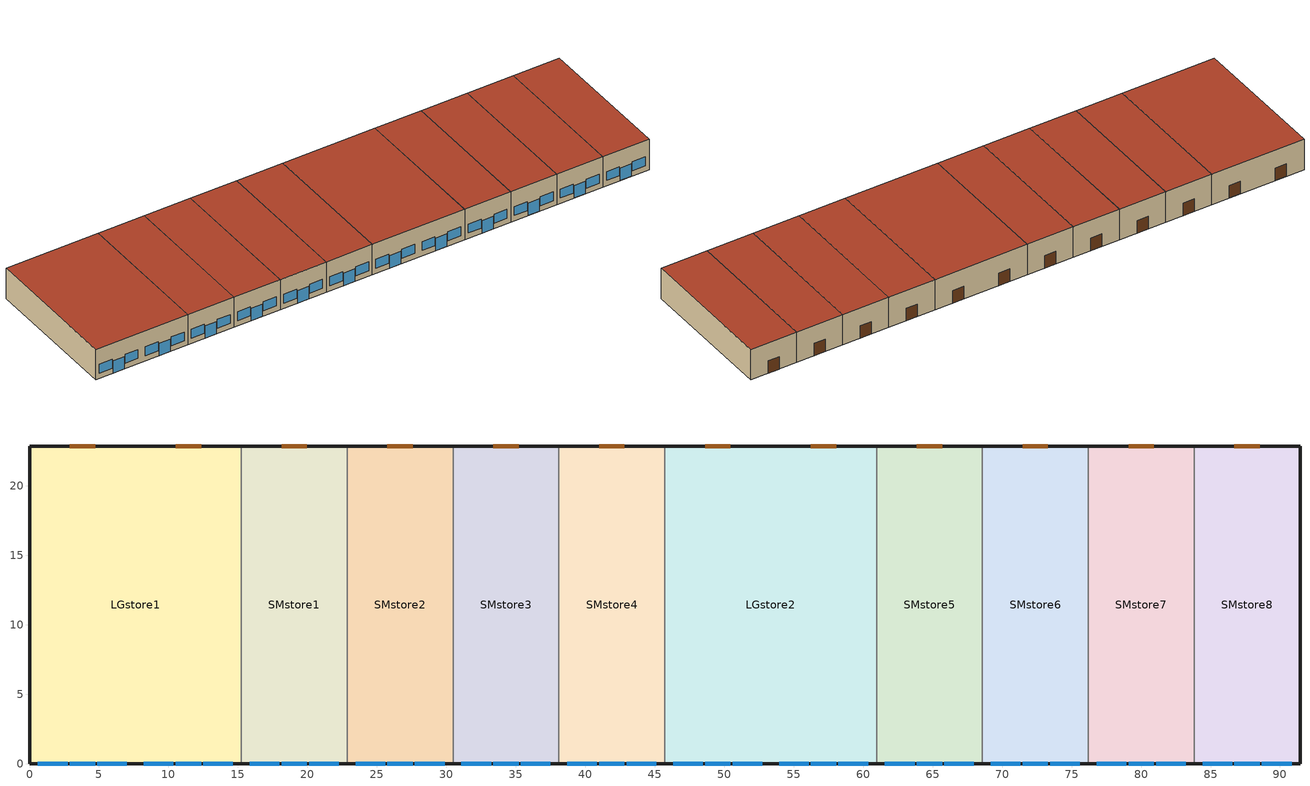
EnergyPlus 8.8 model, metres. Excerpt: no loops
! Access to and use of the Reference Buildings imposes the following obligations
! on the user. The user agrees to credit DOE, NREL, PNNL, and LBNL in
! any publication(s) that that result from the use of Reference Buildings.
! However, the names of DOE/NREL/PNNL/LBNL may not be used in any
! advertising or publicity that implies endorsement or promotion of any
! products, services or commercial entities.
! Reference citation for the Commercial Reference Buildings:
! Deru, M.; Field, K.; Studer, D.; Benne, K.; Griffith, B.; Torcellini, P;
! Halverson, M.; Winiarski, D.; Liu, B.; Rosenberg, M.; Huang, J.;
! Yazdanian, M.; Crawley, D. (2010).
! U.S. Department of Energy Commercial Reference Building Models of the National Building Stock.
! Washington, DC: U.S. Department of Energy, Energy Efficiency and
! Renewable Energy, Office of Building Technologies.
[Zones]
LGstore1
 floor ground (ext-slab): 0,22.86 15.24,22.86 15.24,0 0,0 z0
 wall outside (Steel Frame Non-res Ext Wall): 15.24,22.86 0,22.86 0,0 15.24,0 z0:5.18
 wall to SMstore1 (int-walls): 15.24,0 15.24,22.86 z0:5.18
 window (Window Non-res Fixed): 2.9,0 4.73,0 / 10.52,0 12.35,0 z0:2.13; 0.61,0 2.74,0 / 4.88,0 7.01,0 / 8.23,0 10.36,0 / 12.5,0 14.63,0 z0.91:2.43
 door (Swinging Door Non-res): 4.73,22.86 2.9,22.86 / 12.35,22.86 10.52,22.86 z0:2.13
 roof outside (IEAD Non-res Roof): 15.24,22.86 0,22.86 0,0 15.24,0 z5.18
LGstore2
 floor ground (ext-slab): 45.72,22.86 60.96,22.86 60.96,0 45.72,0 z0
 wall outside (Steel Frame Non-res Ext Wall): 45.72,0 60.96,0 / 60.96,22.86 45.72,22.86 z0:5.18
 wall to SMstore4 (int-walls): 45.72,22.86 45.72,0 z0:5.18
 wall to SMstore5 (int-walls): 60.96,0 60.96,22.86 z0:5.18
 window (Window Non-res Fixed): 48.62,0 50.44,0 / 56.24,0 58.06,0 z0:2.13; 46.33,0 48.46,0 / 50.6,0 52.73,0 / 53.95,0 56.08,0 / 58.22,0 60.35,0 z0.91:2.43
 door (Swinging Door Non-res): 50.44,22.86 48.62,22.86 / 58.06,22.86 56.24,22.86 z0:2.13
 roof outside (IEAD Non-res Roof): 60.96,22.86 45.72,22.86 45.72,0 60.96,0 z5.18
SMstore1
 floor ground (ext-slab): 15.24,22.86 22.86,22.86 22.86,0 15.24,0 z0
 wall outside (Steel Frame Non-res Ext Wall): 15.24,0 22.86,0 / 22.86,22.86 15.24,22.86 z0:5.18
 wall to SMstore2 (int-walls): 22.86,0 22.86,22.86 z0:5.18
 window (Window Non-res Fixed): 18.14,0 19.97,0 z0:2.13; 15.85,0 17.98,0 / 20.12,0 22.25,0 z0.91:2.43
 door (Swinging Door Non-res): 19.97,22.86 18.14,22.86 z0:2.13
 roof outside (IEAD Non-res Roof): 22.86,22.86 15.24,22.86 15.24,0 22.86,0 z5.18
SMstore2
 floor ground (ext-slab): 22.86,22.86 30.48,22.86 30.48,0 22.86,0 z0
 wall outside (Steel Frame Non-res Ext Wall): 22.86,0 30.48,0 / 30.48,22.86 22.86,22.86 z0:5.18
 wall to SMstore3 (int-walls): 30.48,0 30.48,22.86 z0:5.18
 window (Window Non-res Fixed): 25.76,0 27.58,0 z0:2.13; 23.47,0 25.6,0 / 27.74,0 29.87,0 z0.91:2.43
 door (Swinging Door Non-res): 27.58,22.86 25.76,22.86 z0:2.13
 roof outside (IEAD Non-res Roof): 30.48,22.86 22.86,22.86 22.86,0 30.48,0 z5.18
SMstore3
 floor ground (ext-slab): 30.48,22.86 38.1,22.86 38.1,0 30.48,0 z0
 wall outside (Steel Frame Non-res Ext Wall): 30.48,0 38.1,0 / 38.1,22.86 30.48,22.86 z0:5.18
 wall to SMstore4 (int-walls): 38.1,0 38.1,22.86 z0:5.18
 window (Window Non-res Fixed): 33.38,0 35.2,0 z0:2.13; 31.09,0 33.22,0 / 35.36,0 37.49,0 z0.91:2.43
 door (Swinging Door Non-res): 35.2,22.86 33.38,22.86 z0:2.13
 roof outside (IEAD Non-res Roof): 38.1,22.86 30.48,22.86 30.48,0 38.1,0 z5.18
SMstore4
 floor ground (ext-slab): 38.1,22.86 45.72,22.86 45.72,0 38.1,0 z0
 wall outside (Steel Frame Non-res Ext Wall): 38.1,0 45.72,0 / 45.72,22.86 38.1,22.86 z0:5.18
 window (Window Non-res Fixed): 41,0 42.82,0 z0:2.13; 38.71,0 40.84,0 / 42.98,0 45.11,0 z0.91:2.43
 door (Swinging Door Non-res): 42.82,22.86 41,22.86 z0:2.13
 roof outside (IEAD Non-res Roof): 45.72,22.86 38.1,22.86 38.1,0 45.72,0 z5.18
SMstore5
 floor ground (ext-slab): 60.96,22.86 68.58,22.86 68.58,0 60.96,0 z0
 wall outside (Steel Frame Non-res Ext Wall): 60.96,0 68.58,0 / 68.58,22.86 60.96,22.86 z0:5.18
 wall to SMstore6 (int-walls): 68.58,0 68.58,22.86 z0:5.18
 window (Window Non-res Fixed): 63.86,0 65.68,0 z0:2.13; 61.57,0 63.7,0 / 65.84,0 67.97,0 z0.91:2.43
 door (Swinging Door Non-res): 65.68,22.86 63.86,22.86 z0:2.13
 roof outside (IEAD Non-res Roof): 68.58,22.86 60.96,22.86 60.96,0 68.58,0 z5.18
SMstore6
 floor ground (ext-slab): 68.58,22.86 76.2,22.86 76.2,0 68.58,0 z0
 wall outside (Steel Frame Non-res Ext Wall): 68.58,0 76.2,0 / 76.2,22.86 68.58,22.86 z0:5.18
 wall to SMstore7 (int-walls): 76.2,0 76.2,22.86 z0:5.18
 window (Window Non-res Fixed): 71.48,0 73.3,0 z0:2.13; 69.19,0 71.32,0 / 73.46,0 75.59,0 z0.91:2.43
 door (Swinging Door Non-res): 73.3,22.86 71.48,22.86 z0:2.13
 roof outside (IEAD Non-res Roof): 76.2,22.86 68.58,22.86 68.58,0 76.2,0 z5.18
SMstore7
 floor ground (ext-slab): 76.2,22.86 83.82,22.86 83.82,0 76.2,0 z0
 wall outside (Steel Frame Non-res Ext Wall): 76.2,0 83.82,0 / 83.82,22.86 76.2,22.86 z0:5.18
 wall to SMstore8 (int-walls): 83.82,0 83.82,22.86 z0:5.18
 window (Window Non-res Fixed): 79.1,0 80.92,0 z0:2.13; 76.81,0 78.94,0 / 81.08,0 83.21,0 z0.91:2.43
 door (Swinging Door Non-res): 80.92,22.86 79.1,22.86 z0:2.13
 roof outside (IEAD Non-res Roof): 83.82,22.86 76.2,22.86 76.2,0 83.82,0 z5.18
SMstore8
 floor ground (ext-slab): 83.82,22.86 91.44,22.86 91.44,0 83.82,0 z0
 wall outside (Steel Frame Non-res Ext Wall): 83.82,0 91.44,0 91.44,22.86 83.82,22.86 z0:5.18
 window (Window Non-res Fixed): 86.72,0 88.54,0 z0:2.13; 84.43,0 86.56,0 / 88.7,0 90.83,0 z0.91:2.43
 door (Swinging Door Non-res): 88.54,22.86 86.72,22.86 z0:2.13
 roof outside (IEAD Non-res Roof): 91.44,22.86 83.82,22.86 83.82,0 91.44,0 z5.18
[Building]
Ref Bldg Strip Mall New2004_v1.3_5.0: North Axis {deg}=0; Terrain=City; Loads Convergence Tolerance Value=0.04; Temperature Convergence Tolerance Value {deltaC}=0.2; Solar Distribution=FullInteriorAndExterior; Maximum Number of Warmup Days=25; Minimum Number of Warmup Days=6
[Site:Location]
USA MD-BALTIMORE: Latitude {deg}=39.17; Longitude {deg}=-76.67; Time Zone {hr}=-5; Elevation {m}=47
[SizingPeriod:DesignDay] Day of Month=21; Humidity Condition Type=Wetbulb; Barometric Pressure {Pa}=100762; Rain Indicator=No; Snow Indicator=No; Daylight Saving Time Indicator=No; Solar Model Indicator=ASHRAEClearSky
Name | Month | Day Type | Maximum Dry-Bulb Temperature {C} | Daily Dry-Bulb Temperature Range {deltaC} | Wetbulb or DewPoint at Maximum Dry-Bulb {C} | Wind Speed {m/s} | Wind Direction {deg} | Sky Clearness
BALTIMORE Ann Htg 99.6% Condns DB | 1 | WinterDesignDay | -11 | 0 | -11 | 3.9 | 270 | 0
BALTIMORE Ann Clg .4% Condns WB=>MDB | 7 | SummerDesignDay | 31.3 | 10.4 | 25.6 | 4.7 | 280 | 1
[Site:WaterMainsTemperature]
Calculation Method=CORRELATION; Annual Average Outdoor Air Temperature {C}=12.56; Maximum Difference In Monthly Average Outdoor Air Temperatures {deltaC}=25.2
[Site:GroundTemperature:BuildingSurface]
19.713, 19.665, 19.706, 19.745, 20.486, 22.11, 22.459, 22.554, 22.169, 20.607, 20.047, 19.805
[Construction]
Steel Frame Non-res Ext Wall: Wood Siding, Steel Frame NonRes Wall Insulation, 1/2IN Gypsum
IEAD Non-res Roof: Roof Membrane, IEAD NonRes Roof Insulation, Metal Decking
ext-slab: HW CONCRETE
int-walls: 1/2IN Gypsum, 1/2IN Gypsum
Window Non-res Fixed: NonRes Fixed Assembly Window
Swinging Door Non-res: Opaque Door panel NonRes
InteriorFurnishings: Std Wood 6inch
[Material] Thermal Absorptance=0.9
Name | Roughness | Thickness {m} | Conductivity {W/m-K} | Density {kg/m3} | Specific Heat {J/kg-K} | Solar Absorptance | Visible Absorptance
Steel Frame NonRes Wall Insulation | MediumRough | 0.0539159 | 0.049 | 265 | 836.8 | 0.7 | 0.7
IEAD NonRes Roof Insulation | MediumRough | 0.124663 | 0.049 | 265 | 836.8 | 0.7 | 0.7
Std Wood 6inch | MediumSmooth | 0.15 | 0.12 | 540 | 1210 | 0.7 | 0.7
Wood Siding | MediumSmooth | 0.01 | 0.11 | 544.62 | 1210 | 0.78 | 0.78
1/2IN Gypsum | Smooth | 0.0127 | 0.16 | 784.9 | 830 | 0.92 | 0.92
HW CONCRETE | Rough | 0.1016 | 1.311 | 2240 | 836.8 | 0.7 | 0.7
Roof Membrane | VeryRough | 0.0095 | 0.16 | 1121.29 | 1460 | 0.7 | 0.7
Metal Decking | MediumSmooth | 0.0015 | 45.006 | 7680 | 418.4 | 0.7 | 0.3
[WindowMaterial:SimpleGlazingSystem]
NonRes Fixed Assembly Window: U-Factor {W/m2-K}=3.23646; Solar Heat Gain Coefficient=0.39
[Material:NoMass]
Opaque Door panel NonRes: Roughness=MediumRough; Thermal Resistance {m2-K/W}=0.101897; Thermal Absorptance=0.9; Solar Absorptance=0.7; Visible Absorptance=0.7
[Zone] Type=1; Multiplier=1; Floor Area {m2}=autocalculate; Part of Total Floor Area=Yes
LGstore1; LGstore2; SMstore1; SMstore2; SMstore3; SMstore4; SMstore5; SMstore6; SMstore7; SMstore8
[People] Number of People Schedule=BLDG_OCC_SCH; Number of People Calculation Method=Area/Person; Zone Floor Area per Person {m2/person}=6.19; Fraction Radiant=0.3; Sensible Heat Fraction=AUTOCALCULATE; Activity Level Schedule=ACTIVITY_SCH; Enable ASHRAE 55 Comfort Warnings=No; Mean Radiant Temperature Calculation Type=ZoneAveraged; Work Efficiency Schedule=WORK_EFF_SCH; Clothing Insulation Calculation Method=ClothingInsulationSchedule; Clothing Insulation Schedule=CLOTHING_SCH; Air Velocity Schedule=AIR_VELO_SCH; Thermal Comfort Model 1 Type=FANGER
Name | Zone or ZoneList
LGstore1 People | LGstore1
LGstore2 People | LGstore2
SMstore1 People | SMstore1
SMstore2 People | SMstore2
SMstore3 People | SMstore3
SMstore4 People | SMstore4
SMstore5 People | SMstore5
SMstore6 People | SMstore6
SMstore7 People | SMstore7
SMstore8 People | SMstore8
[Lights] Schedule=BLDG_LIGHT_SCH; Design Level Calculation Method=Watts/Area; Return Air Fraction=0; Fraction Radiant=0.7; Fraction Visible=0.2; Fraction Replaceable=1; Return Air Fraction Calculated from Plenum Temperature=No
Name | Zone or ZoneList | Watts per Zone Floor Area {W/m2}
LGstore1_Lights | LGstore1 | 23.99
LGstore2_Lights | LGstore2 | 13.77
SMstore1_Lights | SMstore1 | 23.99
SMstore2_Lights | SMstore2 | 18.29
SMstore3_Lights | SMstore3 | 18.29
SMstore4_Lights | SMstore4 | 18.29
SMstore5_Lights | SMstore5 | 13.77
SMstore6_Lights | SMstore6 | 13.77
SMstore7_Lights | SMstore7 | 13.77
SMstore8_Lights | SMstore8 | 13.77
[ElectricEquipment] Schedule=BLDG_EQUIP_SCH; Design Level Calculation Method=Watts/Area; Watts per Zone Floor Area {W/m2}=4.3; Fraction Latent=0; Fraction Radiant=0.5; Fraction Lost=0
Name | Zone or ZoneList
LGstore1_MiscPlug_Equip | LGstore1
LGstore2_MiscPlug_Equip | LGstore2
SMstore1_MiscPlug_Equip | SMstore1
SMstore2_MiscPlug_Equip | SMstore2
SMstore3_MiscPlug_Equip | SMstore3
SMstore4_MiscPlug_Equip | SMstore4
SMstore5_MiscPlug_Equip | SMstore5
SMstore6_MiscPlug_Equip | SMstore6
SMstore7_MiscPlug_Equip | SMstore7
SMstore8_MiscPlug_Equip | SMstore8
[Exterior:Lights]
Exterior Facade Lighting: Schedule=ALWAYS_ON; Design Level {W}=11485; Control Option=AstronomicalClock
[ZoneInfiltration:DesignFlowRate] Schedule=INFIL_HALF_ON_SCH; Design Flow Rate Calculation Method=Flow/ExteriorArea; Flow per Exterior Surface Area {m3/s-m2}=0.000302; Constant Term Coefficient=1; Temperature Term Coefficient=0; Velocity Term Coefficient=0; Velocity Squared Term Coefficient=0
Name | Zone or ZoneList
LGstore1_Infiltration | LGstore1
LGstore2_Infiltration | LGstore2
SMstore1_Infiltration | SMstore1
SMstore2_Infiltration | SMstore2
SMstore3_Infiltration | SMstore3
SMstore4_Infiltration | SMstore4
SMstore5_Infiltration | SMstore5
SMstore6_Infiltration | SMstore6
SMstore7_Infiltration | SMstore7
SMstore8_Infiltration | SMstore8
[InternalMass] Construction=InteriorFurnishings
Name | Zone | Surface Area {m2}
LGstore1 Internal Mass | LGstore1 | 696.7728
LGstore2 Internal Mass | LGstore2 | 696.7728
SMstore1 Internal Mass | SMstore1 | 348.3864
SMstore2 Internal Mass | SMstore2 | 348.3864
SMstore3 Internal Mass | SMstore3 | 348.3864
SMstore4 Internal Mass | SMstore4 | 348.3864
SMstore5 Internal Mass | SMstore5 | 348.3864
SMstore6 Internal Mass | SMstore6 | 348.3864
SMstore7 Internal Mass | SMstore7 | 348.3864
SMstore8 Internal Mass | SMstore8 | 348.3864
[AvailabilityManager:NightCycle] Applicability Schedule=ALWAYS_ON; Fan Schedule=HVACOperationSchd; Control Type=CycleOnAny; Thermostat Tolerance {deltaC}=1; Cycling Run Time Control Type=FixedRunTime; Cycling Run Time {s}=1800
PSZ-AC_10:10 Availability Manager; PSZ-AC_1:1 Availability Manager; PSZ-AC_2:2 Availability Manager; PSZ-AC_3:3 Availability Manager; PSZ-AC_4:4 Availability Manager; PSZ-AC_5:5 Availability Manager; PSZ-AC_6:6 Availability Manager; PSZ-AC_7:7 Availability Manager; PSZ-AC_8:8 Availability Manager; PSZ-AC_9:9 Availability Manager
[UtilityCost:Tariff]
Name | Output Meter | Conversion Factor Choice | Time of Use Period Schedule | Season Schedule | Demand Window Length | Monthly Charge or Variable | Group
VirginiaElec_GS-3LargeOnPeak | Electricity:Facility | kWh | VirginiaElectTOUSched | VirginiaElectSeasonSched | HalfHour | 119.8 | Comm Elect
VirginiaElec_GS-2MediumDemand; VirginiaElec_GS-1SmallGenServ | Electricity:Facility | kWh |  | VirginiaElectSeasonSched | HalfHour | 11.47 | Comm Elect
VA_EIAMonthlyRateGas | Gas:Facility | MCF |  |  |  | 0 | Comm Gas
[UtilityCost:Charge:Simple]
Name | Utility Cost Charge Simple | Tariff | Source Variable | Season | Category Variable | Cost per Unit Value or Variable
 | AnnualOn-PeakEnergyCharge | VirginiaElec_GS-3LargeOnPeak | PeakEnergy | Annual | EnergyCharges | 0.004
 | AnnualOffPeakEnergyCharge | VirginiaElec_GS-3LargeOnPeak | OffPeakEnergy | Annual | EnergyCharges | 0.0027
 | AnnualAllDayAEnergyCharge | VirginiaElec_GS-3LargeOnPeak | totalEnergy | Annual | EnergyCharges | 0.0176
 | AnnualAllDayBEnergyCharge | VirginiaElec_GS-3LargeOnPeak | totalEnergy | Annual | EnergyCharges | 0.0014
 | AnnualDistributionDemandCharge | VirginiaElec_GS-3LargeOnPeak | totalDemand | Annual | DemandCharges | 2.12
 | OnPeakElectSuppyDemandCharge | VirginiaElec_GS-3LargeOnPeak | peakDemand | Annual | DemandCharges | 12.154
 | AnnualElecSupplyAdjDemandCharge | VirginiaElec_GS-3LargeOnPeak | totalDemand | Annual | DemandCharges | -0.64
 | taxofsixPercent | VirginiaElec_GS-3LargeOnPeak | SubTotal | Annual | Taxes | 0.06
 | AnnualFuelRiderAEnergyCharge | VirginiaElec_GS-2MediumDemand | totalEnergy | Annual | EnergyCharges | 0.0176
 | AnnualFuelRiderBEnergyCharge | VirginiaElec_GS-2MediumDemand | totalEnergy | Annual | EnergyCharges | 0.0014
 | AnnualDistributionDemandCharge | VirginiaElec_GS-2MediumDemand | totalDemand | Annual | DemandCharges | 3.387
 | SummerDistributionDemandCharge | VirginiaElec_GS-2MediumDemand | totalDemand | Summer | DemandCharges | 2.844
 | WinterDistributionDemandCharge | VirginiaElec_GS-2MediumDemand | totalDemand | Winter | DemandCharges | 1.406
 | taxofsixPercent | VirginiaElec_GS-2MediumDemand | SubTotal | Annual | Taxes | 0.06
 | AnnualFuelRiderAEnergyCharge | VirginiaElec_GS-1SmallGenServ | totalEnergy | Annual | EnergyCharges | 0.0176
 | AnnualFuelRiderBEnergyCharge | VirginiaElec_GS-1SmallGenServ | totalEnergy | Annual | EnergyCharges | 0.0014
 | taxofsixPercent | VirginiaElec_GS-1SmallGenServ | SubTotal | Annual | Taxes | 0.06
 | MonthlyRateGasCharge | VA_EIAMonthlyRateGas | totalEnergy | Annual | EnergyCharges | VA_MonthlyGasRates
 | TaxofSixPercent | VA_EIAMonthlyRateGas | SubTotal | Annual | Taxes | 0.06
[UtilityCost:Qualify] Variable=TotalDemand; Season=Annual; Threshold Test=Count
Name | Utility Cost Qualify | Tariff | Qualify Type | Threshold Value or Variable | Number of Months
 | MinDemand500kw | VirginiaElec_GS-3LargeOnPeak | Minimum | 500 | 12
 | MaxDemand500kw | VirginiaElec_GS-2MediumDemand | Maximum | 500 | 1
 | MinDemand30kw | VirginiaElec_GS-2MediumDemand | Minimum | 30 | 12
 | MaxDemand30kw | VirginiaElec_GS-1SmallGenServ | Maximum | 30 | 1
[UtilityCost:Charge:Block] Source Variable=TotalEnergy; Category Variable=EnergyCharges
Name | Utility Cost Charge Block | Tariff | Season | Block Size Multiplier Value or Variable | Block Size 1 Value or Variable | Block 1 Cost per Unit Value or Variable | Block Size 2 Value or Variable | Block 2 Cost per Unit Value or Variable | Block Size 3 Value or Variable | Block 3 Cost per Unit Value or Variable | Block Size 4 Value or Variable | Block 4 Cost per Unit Value or Variable
 | AnnualEnergycharge | VirginiaElec_GS-2MediumDemand | Annual | TotalDemand | 150 | 0.0462 | 300 | 0.0259 | 450 | 0.0112 | remaining | 0.0027
 | SummerEnergycharge | VirginiaElec_GS-1SmallGenServ | Summer |  | 1400 | 0.0574 | remaining | 0.0629
 | WinterEnergycharge | VirginiaElec_GS-1SmallGenServ | Winter |  | 1400 | 0.0574 | remaining | 0.0369
[UtilityCost:Variable]
VA_MonthlyGasRates: Tariff=VA_EIAMonthlyRateGas; Variable Type=Currency; January Value=9.65; February Value=9.96; March Value=9.37; April Value=9.78; May Value=10.23; June Value=10.87; July Value=11.06; August Value=11.03; September Value=10.82; October Value=10.61; November Value=9.25; December Value=9.22
[Schedule:Compact]
ALWAYS_ON: Through: 12/31, For: AllDays, Until: 24:00, 1
BLDG_EQUIP_SCH: Through: 12/31, For: Weekdays, Until: 07:00, 0.2, Until: 08:00, 0.4, Until: 09:00, 0.7, Until: 18:00, 0.9, Until: 20:00, 0.8, Until: 21:00, 0.7, Until: 22:00, 0.4, Until: 24:00, 0.2, For: Saturday, Until: 07:00, 0.15, Until: 08:00, 0.3, Until: 09:00, 0.5, Until: 10:00, 0.8, Until: 18:00, 0.9, Until: 19:00, 0.7, Until: 21:00, 0.5, Until: 22:00, 0.3, Until: 24:00, 0.15, For: SummerDesignDay, Until: 24:00, 1, For: WinterDesignDay, Until: 24:00, 0, For: Sunday Holidays AllOtherDays, Until: 08:00, 0.15, Until: 10:00, 0.3, Until: 12:00, 0.6, Until: 17:00, 0.8, Until: 18:00, 0.6, Until: 19:00, 0.4, Until: 24:00, 0.15
BLDG_LIGHT_SCH: Through: 12/31, For: Weekdays, Until: 07:00, 0.05, Until: 08:00, 0.2, Until: 09:00, 0.5, Until: 18:00, 0.9, Until: 20:00, 0.6, Until: 21:00, 0.5, Until: 22:00, 0.2, Until: 24:00, 0.05, For: Saturday, Until: 07:00, 0.05, Until: 08:00, 0.1, Until: 09:00, 0.3, Until: 10:00, 0.6, Until: 18:00, 0.9, Until: 19:00, 0.5, Until: 21:00, 0.3, Until: 22:00, 0.1, Until: 24:00, 0.05, For: SummerDesignDay, Until: 24:00, 1, For: WinterDesignDay, Until: 24:00, 0, For: Sunday Holidays AllOtherDays, Until: 08:00, 0.05, Until: 10:00, 0.1, Until: 12:00, 0.4, Until: 17:00, 0.6, Until: 18:00, 0.4, Until: 19:00, 0.2, Until: 24:00, 0.05
BLDG_OCC_SCH: Through: 12/31, For: Weekdays, Until: 07:00, 0, Until: 08:00, 0.1, Until: 09:00, 0.2, Until: 11:00, 0.5, Until: 15:00, 0.7, Until: 16:00, 0.8, Until: 17:00, 0.7, Until: 19:00, 0.5, Until: 21:00, 0.3, Until: 24:00, 0, For: SummerDesignDay WinterDesignDay, Until: 24:00, 1, For: Saturday, Until: 07:00, 0, Until: 08:00, 0.1, Until: 09:00, 0.2, Until: 10:00, 0.5, Until: 11:00, 0.6, Until: 17:00, 0.8, Until: 18:00, 0.6, Until: 21:00, 0.2, Until: 22:00, 0.1, Until: 24:00, 0, For: AllOtherDays, Until: 09:00, 0, Until: 10:00, 0.1, Until: 12:00, 0.2, Until: 17:00, 0.4, Until: 18:00, 0.2, Until: 19:00, 0.1, Until: 24:00, 0
INFIL_HALF_ON_SCH: Through: 12/31, For: Weekdays SummerDesignDay, Until: 06:00, 1, Until: 21:00, 0.5, Until: 24:00, 1, For: Saturday, Until: 06:00, 1, Until: 22:00, 0.5, Until: 24:00, 1, For: WinterDesignDay, Until: 24:00, 1, For: Sunday Holidays AllOtherDays, Until: 08:00, 1, Until: 17:00, 0.5, Until: 24:00, 1
CLOTHING_SCH: Through: 04/30, For: AllDays, Until: 24:00, 1, Through: 09/30, For: AllDays, Until: 24:00, 0.5, Through: 12/31, For: AllDays, Until: 24:00, 1
ACTIVITY_SCH: Through: 12/31, For: AllDays, Until: 24:00, 120
AIR_VELO_SCH: Through: 12/31, For: AllDays, Until: 24:00, 0.2
WORK_EFF_SCH: Through: 12/31, For: AllDays, Until: 24:00, 0
HVACOperationSchd: Through: 12/31, For: Weekdays SummerDesignDay, Until: 06:00, 0, Until: 21:00, 1, Until: 24:00, 0, For: Saturday WinterDesignDay, Until: 06:00, 0, Until: 22:00, 1, Until: 24:00, 0, For: AllOtherDays, Until: 08:00, 0, Until: 19:00, 1, Until: 24:00, 0
VirginiaElectSeasonSched: Through: 5/31, For: AllDays, Until: 24:00, 1, Through: 9/30, For: AllDays, Until: 24:00, 3, Through: 12/31, For: AllDays, Until: 24:00, 1
VirginiaElectTOUSched: Through: 5/31, For: WeekDays, Until: 10:00, 3, Until: 22:00, 1, Until: 24:00, 3, For: AllOtherDays, Until: 24:00, 3, Through: 9/30, For: WeekDays, Until: 8:00, 3, Until: 22:00, 1, Until: 24:00, 3, For: AllOtherDays, Until: 24:00, 3, Through: 12/31, For: WeekDays, Until: 10:00, 3, Until: 22:00, 1, Until: 24:00, 3, For: AllOtherDays, Until: 24:00, 3
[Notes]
DOE Commercial Reference Building
Strip Mall, new construction 90.1-2004
EnergyPlus Version 5.0
ASHRAE Standards 90.1-2004 and 62-1999
Description:  Single story, 10 single-zone stores, double size on end and middle.
Form:         Area = 2090 m2 (22,500 ft2);  single size store 174 m2 (1,875 ft2)
Number of Stories = 1; Shape = rectangle
Envelope:     Envelope thermal properties vary with climate according to ASHRAE Standard 90.1-2004.
Opaque constructions: steel frame walls; built-up flat roof (insulation above deck); slab-on-grade floor
Windows: window-to-wall ratio = 10.5% overall, but south wall is the only wall with glazing (26.24%)
Infiltration = 0.4 cfm/ft2 above grade wall area at 0.3 in wc (75 Pa) adjusted to 0.016 in wc (4 Pa).
50% of full value when ventilation system on.
HVAC:         PSZ-AC, gas furnace
Economizers per 90.1-2004
Int. gains:   W/m2 (W/ft2)            lights          elec plug     gas plug
High LPD (2 stores):    23.99 (2.23)    4.3 (0.4)     0
Med LPD (3 stores):     18.29 (1.70)    4.3 (0.4)     0
Low LPD (5 stores):     13.77 (1.28)    4.3 (0.4)     0
People: 6.19 m2/person (15/1000ft2)
Detached Shading:               None
Daylight:                       None
Natural Ventilation:            None
Zonal Equipment:                None
Air Primary Loops:              PSZ-AC
Plant Loops:                    None
System Equipment Autosize:      Yes
Purchased Cooling:              None
Purchased Heating:              None
Coils:                          Coil:Cooling:DX:SingleSpeed; Coil:Heating:Gas
Pumps:                          None
